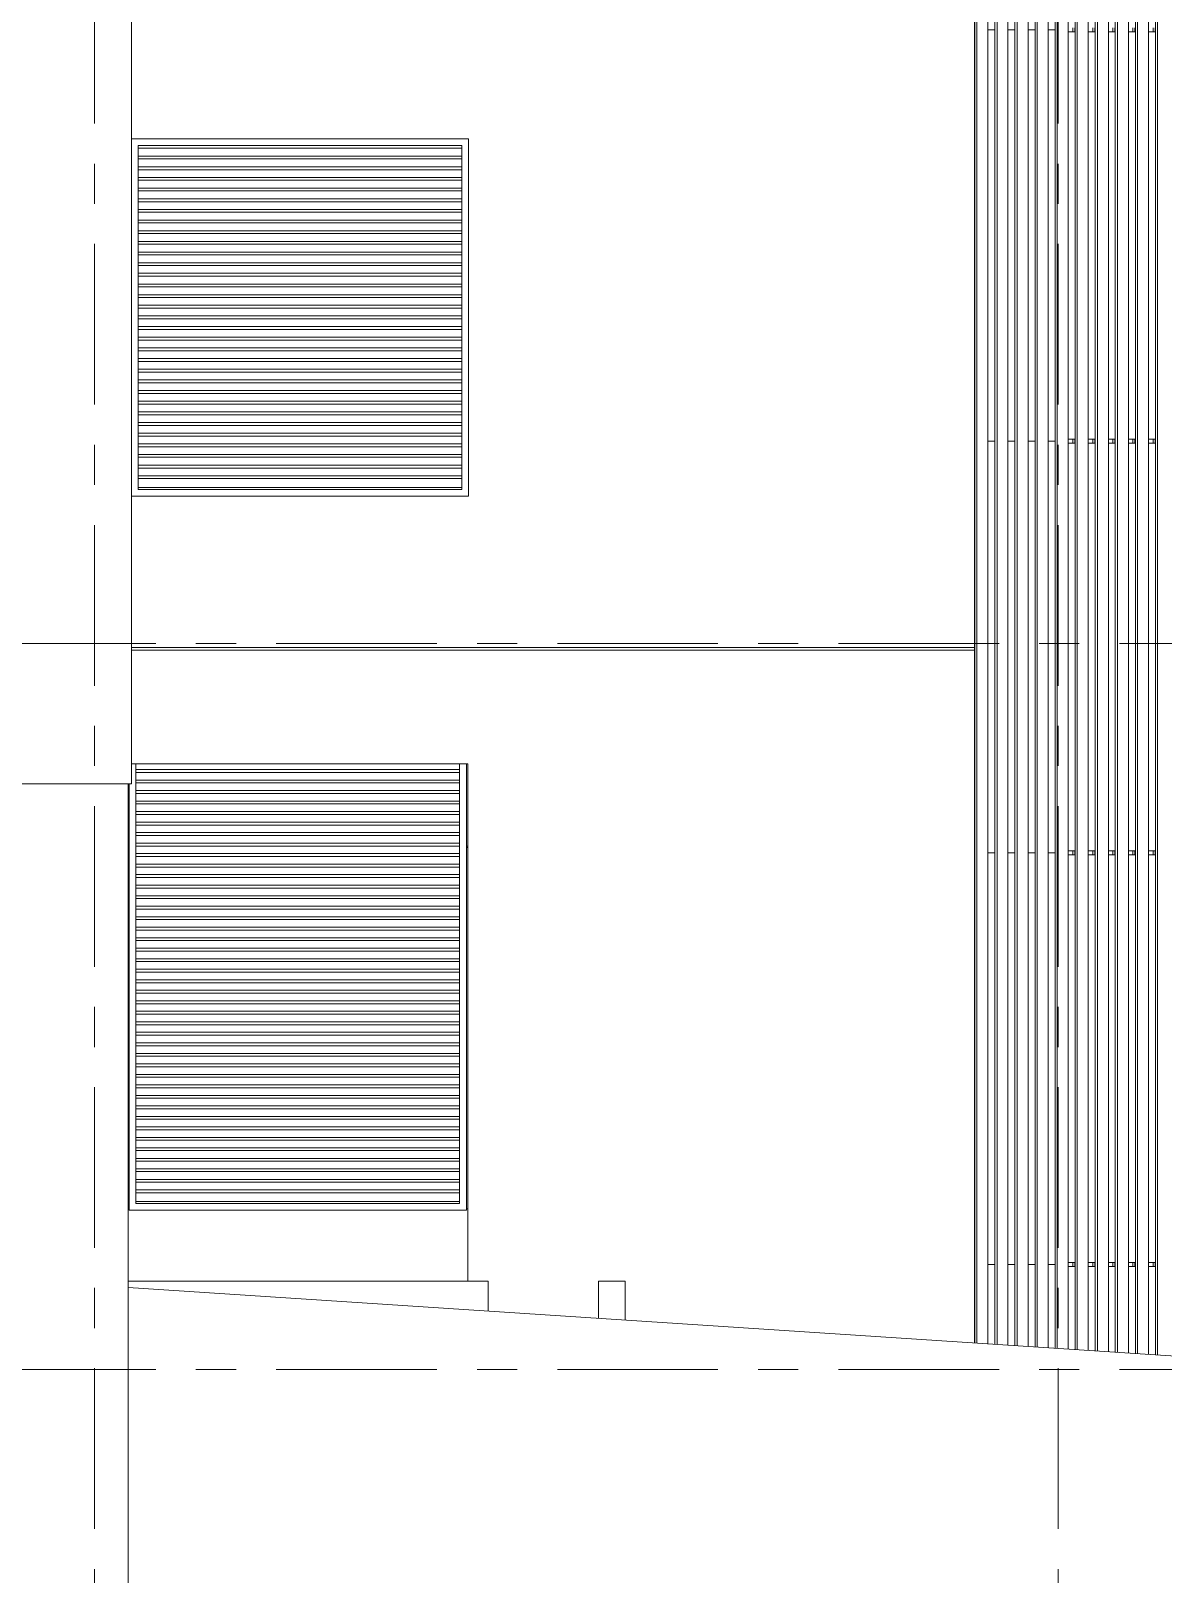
# Model space of a CAD drawing. Header units: millimetres. Extents: x -38844 to 124035, y 18225 to 48099.
# Drawn here: x 86226 to 94686, y 25086 to 36616 of the extents above; entities that cross this region are included whole.
import ezdxf

# ---------------------------------------------------------------- set-up
doc = ezdxf.new("R2010")
doc.units = ezdxf.units.MM
doc.linetypes.add('IDA - Grid Line', pattern=[2100, 1200, -300, 300, -300])
for name, color, linetype, lineweight, true_color in [('A-_CEIL----_E-1', 6, 'Continuous', 9, 0xff00ff), ('A-_CLADPANL_E-1', 6, 'Continuous', 9, 0xff00ff), ('A-_FLORLEVL_E-1', 9, 'IDA - Grid Line', 9, 0x808080), ('A-_GENM----_M-2', 6, 'Continuous', 9, 0xff00ff), ('A-_WALL----_E-1', 6, 'Continuous', 9, 0xff00ff), ('A-_WIND----_E-1', 6, 'Continuous', 9, 0xff00ff), ('S-_ANOTGRID_E-1', 9, 'IDA - Grid Line', 9, 0x808080), ('S-_COLN----_E-1', 6, 'Continuous', 9, 0xff00ff)]:
    doc.layers.add(name, color=color, linetype=linetype, lineweight=lineweight, true_color=true_color)

# ---------------------------------------------------------------- blocks, each defined once
blk = doc.blocks.new('System Panel - Glazed Panel-4704712-DOOR _ WINDOW SCHEDULE - ELEVATION 2 Copy 1')
at = {"layer": 'A-_CLADPANL_E-1'}
for p, q in [((-18248, 27400), (-18250, 27400)), ((-18098, 27400), (-18150, 27400)), ((-17948, 27400), (-18000, 27400)), ((-17798, 27400), (-17850, 27400)), ((-17648, 27400), (-17700, 27400))]:
    blk.add_line(p, q, dxfattribs=at)
blk = doc.blocks.new('System Panel - Glazed Panel-4704015-DOOR _ WINDOW SCHEDULE - ELEVATION 2 Copy 1')
at = {"layer": 'A-_CLADPANL_E-1'}
for p, q in [((-17498, 27385), (-17550, 27385)), ((-17348, 27385), (-17400, 27385)), ((-17198, 27385), (-17250, 27385)), ((-17048, 27385), (-17100, 27385)), ((-16899, 27385), (-16950, 27385)), ((-16899, 26724), (-16899, 27385))]:
    blk.add_line(p, q, dxfattribs=at)
blk = doc.blocks.new('System Panel - Glazed Panel-4704714-DOOR _ WINDOW SCHEDULE - ELEVATION 2 Copy 1')
at = {"layer": 'A-_CLADPANL_E-1'}
for p, q in [((-18248, 30475), (-18250, 30475)), ((-18098, 30475), (-18150, 30475)), ((-17948, 30475), (-18000, 30475)), ((-17798, 30475), (-17850, 30475)), ((-17648, 30475), (-17700, 30475)), ((-18250, 27400), (-18248, 27400)), ((-18150, 27400), (-18098, 27400)), ((-18000, 27400), (-17948, 27400)), ((-17850, 27400), (-17798, 27400)), ((-17700, 27400), (-17648, 27400))]:
    blk.add_line(p, q, dxfattribs=at)
blk = doc.blocks.new('System Panel - Glazed Panel-4704017-DOOR _ WINDOW SCHEDULE - ELEVATION 2 Copy 1')
at = {"layer": 'A-_CLADPANL_E-1'}
for p, q in [((-17498, 30460), (-17550, 30460)), ((-17348, 30460), (-17400, 30460)), ((-17198, 30460), (-17250, 30460)), ((-17048, 30460), (-17100, 30460)), ((-16899, 30460), (-16950, 30460)), ((-16899, 27415), (-16899, 30460)), ((-17550, 27415), (-17498, 27415)), ((-17400, 27415), (-17348, 27415)), ((-17250, 27415), (-17198, 27415)), ((-17100, 27415), (-17048, 27415)), ((-16950, 27415), (-16899, 27415))]:
    blk.add_line(p, q, dxfattribs=at)
blk = doc.blocks.new('System Panel - Glazed Panel-V26-DOOR _ WINDOW SCHEDULE - ELEVATION 2 Copy 1')
at = {"layer": 'A-_CLADPANL_E-1'}
for p, q in [((-18248, 33550), (-18250, 33550)), ((-18098, 33550), (-18150, 33550)), ((-17948, 33550), (-18000, 33550)), ((-17798, 33550), (-17850, 33550)), ((-17648, 33550), (-17700, 33550)), ((-18250, 32010), (-18250, 31990)), ((-18250, 30475), (-18248, 30475)), ((-18150, 30475), (-18098, 30475)), ((-18000, 30475), (-17948, 30475)), ((-17850, 30475), (-17798, 30475)), ((-17700, 30475), (-17648, 30475))]:
    blk.add_line(p, q, dxfattribs=at)
blk = doc.blocks.new('trellis family - trellis family-V30-DOOR _ WINDOW SCHEDULE - ELEVATION 2 Copy 1')
at = {"layer": 'A-_GENM----_M-2'}
for p, q in [((-18248, 26812), (-18248, 39190)), ((-18232, 26811), (-18232, 39190)), ((-18150, 26806), (-18150, 39190)), ((-18098, 26802), (-18098, 39190)), ((-18082, 26801), (-18082, 39190)), ((-18000, 26796), (-18000, 39190)), ((-17948, 26792), (-17948, 39190)), ((-17932, 26791), (-17932, 39190)), ((-17850, 26786), (-17850, 39190)), ((-17798, 26783), (-17798, 39190)), ((-17782, 26782), (-17782, 39190)), ((-17700, 26776), (-17700, 39190)), ((-17648, 26773), (-17648, 39190)), ((-17632, 26772), (-17632, 39190)), ((-17550, 26766), (-17550, 39190)), ((-17498, 26763), (-17498, 39190)), ((-17482, 26762), (-17482, 39190)), ((-17400, 26756), (-17400, 39190)), ((-17348, 26753), (-17348, 39190)), ((-17332, 26752), (-17332, 39190)), ((-17250, 26747), (-17250, 39190)), ((-17198, 26743), (-17198, 39190)), ((-17182, 26742), (-17182, 39190)), ((-17100, 26737), (-17100, 39190)), ((-17048, 26733), (-17048, 39190)), ((-17032, 26732), (-17032, 39190)), ((-16950, 26727), (-16950, 39190)), ((-16898, 26724), (-16898, 39190)), ((-16882, 26722), (-16882, 39190)), ((-17516, 36610), (-17516, 36640)), ((-17501, 36610), (-17501, 36640)), ((-17500, 36610), (-17500, 36640)), ((-17366, 36610), (-17366, 36640)), ((-17351, 36610), (-17351, 36640)), ((-17350, 36610), (-17350, 36640)), ((-17216, 36610), (-17216, 36640)), ((-17201, 36610), (-17201, 36640)), ((-17200, 36610), (-17200, 36640)), ((-17066, 36610), (-17066, 36640)), ((-17051, 36610), (-17051, 36640)), ((-17050, 36610), (-17050, 36640)), ((-16916, 36610), (-16916, 36640)), ((-16901, 36610), (-16901, 36640)), ((-16900, 36610), (-16900, 36640)), ((-17516, 33535), (-17516, 33565)), ((-17501, 33535), (-17501, 33565)), ((-17500, 33535), (-17500, 33565)), ((-17366, 33535), (-17366, 33565)), ((-17351, 33535), (-17351, 33565)), ((-17350, 33535), (-17350, 33565)), ((-17216, 33535), (-17216, 33565)), ((-17201, 33535), (-17201, 33565)), ((-17200, 33535), (-17200, 33565)), ((-17066, 33535), (-17066, 33565)), ((-17051, 33535), (-17051, 33565)), ((-17050, 33535), (-17050, 33565)), ((-16916, 33535), (-16916, 33565)), ((-16901, 33535), (-16901, 33565)), ((-16900, 33535), (-16900, 33565)), ((-17516, 30460), (-17516, 30490)), ((-17501, 30460), (-17501, 30490)), ((-17500, 30460), (-17500, 30490)), ((-17366, 30460), (-17366, 30490)), ((-17351, 30460), (-17351, 30490)), ((-17350, 30460), (-17350, 30490)), ((-17216, 30460), (-17216, 30490)), ((-17201, 30460), (-17201, 30490)), ((-17200, 30460), (-17200, 30490)), ((-17066, 30460), (-17066, 30490)), ((-17051, 30460), (-17051, 30490)), ((-17050, 30460), (-17050, 30490)), ((-16916, 30460), (-16916, 30490)), ((-16901, 30460), (-16901, 30490)), ((-16900, 30460), (-16900, 30490)), ((-17516, 27385), (-17516, 27415)), ((-17501, 27385), (-17501, 27415)), ((-17500, 27385), (-17500, 27415)), ((-17366, 27385), (-17366, 27415)), ((-17351, 27385), (-17351, 27415)), ((-17350, 27385), (-17350, 27415)), ((-17216, 27385), (-17216, 27415)), ((-17201, 27385), (-17201, 27415)), ((-17200, 27385), (-17200, 27415)), ((-17066, 27385), (-17066, 27415)), ((-17051, 27385), (-17051, 27415)), ((-17050, 27385), (-17050, 27415)), ((-16916, 27385), (-16916, 27415)), ((-16901, 27385), (-16901, 27415)), ((-16900, 27385), (-16900, 27415))]:
    blk.add_line(p, q, dxfattribs=at)
blk = doc.blocks.new('LBC-Louvre Window 3 - 2520x2670-V36-DOOR _ WINDOW SCHEDULE - ELEVATION 2 Copy 1')
at = {"layer": 'A-_WIND----_E-1'}
for p, q in [((-22030, 35810), (-24550, 35810)), ((-24500, 35739), (-24500, 35760)), ((-24500, 35760), (-22080, 35760)), ((-22080, 35760), (-22080, 35739)), ((-22030, 35810), (-22030, 33140)), ((-24500, 35680), (-24500, 35739)), ((-24500, 35739), (-22080, 35739)), ((-24500, 35659), (-24500, 35680)), ((-24500, 35680), (-22080, 35680)), ((-24500, 35601), (-24500, 35659)), ((-24500, 35659), (-22080, 35659)), ((-22080, 35739), (-22080, 35680)), ((-22080, 35680), (-22080, 35659)), ((-22080, 35659), (-22080, 35601)), ((-24500, 35579), (-24500, 35601)), ((-24500, 35601), (-22080, 35601)), ((-24500, 35521), (-24500, 35579)), ((-24500, 35579), (-22080, 35579)), ((-24500, 35500), (-24500, 35521)), ((-24500, 35521), (-22080, 35521)), ((-22080, 35601), (-22080, 35579)), ((-22080, 35579), (-22080, 35521)), ((-22080, 35521), (-22080, 35500)), ((-24500, 35442), (-24500, 35500)), ((-24500, 35500), (-22080, 35500)), ((-24500, 35420), (-24500, 35442)), ((-24500, 35442), (-22080, 35442)), ((-24500, 35362), (-24500, 35420)), ((-24500, 35420), (-22080, 35420)), ((-22080, 35500), (-22080, 35442)), ((-22080, 35442), (-22080, 35420)), ((-22080, 35420), (-22080, 35362)), ((-24500, 35340), (-24500, 35362)), ((-24500, 35362), (-22080, 35362)), ((-24500, 35282), (-24500, 35340)), ((-24500, 35340), (-22080, 35340)), ((-22080, 35362), (-22080, 35340)), ((-22080, 35340), (-22080, 35282)), ((-24500, 35261), (-24500, 35282)), ((-24500, 35282), (-22080, 35282)), ((-24500, 35203), (-24500, 35261)), ((-24500, 35261), (-22080, 35261)), ((-24500, 35181), (-24500, 35203)), ((-24500, 35203), (-22080, 35203)), ((-24500, 35123), (-24500, 35181)), ((-24500, 35181), (-22080, 35181)), ((-22080, 35282), (-22080, 35261)), ((-22080, 35261), (-22080, 35203)), ((-22080, 35203), (-22080, 35181)), ((-22080, 35181), (-22080, 35123)), ((-24500, 35102), (-24500, 35123)), ((-24500, 35123), (-22080, 35123)), ((-24500, 35043), (-24500, 35102)), ((-24500, 35102), (-22080, 35102)), ((-22080, 35123), (-22080, 35102)), ((-22080, 35102), (-22080, 35043)), ((-24500, 35022), (-24500, 35043)), ((-24500, 35043), (-22080, 35043)), ((-24500, 34964), (-24500, 35022)), ((-24500, 35022), (-22080, 35022)), ((-24500, 34942), (-24500, 34964)), ((-24500, 34964), (-22080, 34964)), ((-24500, 34884), (-24500, 34942)), ((-24500, 34942), (-22080, 34942)), ((-22080, 35043), (-22080, 35022)), ((-22080, 35022), (-22080, 34964)), ((-22080, 34964), (-22080, 34942)), ((-22080, 34942), (-22080, 34884)), ((-24500, 34863), (-24500, 34884)), ((-24500, 34884), (-22080, 34884)), ((-24500, 34805), (-24500, 34863)), ((-24500, 34863), (-22080, 34863)), ((-22080, 34884), (-22080, 34863)), ((-22080, 34863), (-22080, 34805)), ((-24500, 34783), (-24500, 34805)), ((-24500, 34805), (-22080, 34805)), ((-24500, 34725), (-24500, 34783)), ((-24500, 34783), (-22080, 34783)), ((-24500, 34704), (-24500, 34725)), ((-24500, 34725), (-22080, 34725)), ((-22080, 34805), (-22080, 34783)), ((-22080, 34783), (-22080, 34725)), ((-22080, 34725), (-22080, 34704)), ((-24500, 34645), (-24500, 34704)), ((-24500, 34704), (-22080, 34704)), ((-24500, 34624), (-24500, 34645)), ((-24500, 34645), (-22080, 34645)), ((-24500, 34566), (-24500, 34624)), ((-24500, 34624), (-22080, 34624)), ((-22080, 34704), (-22080, 34645)), ((-22080, 34645), (-22080, 34624)), ((-22080, 34624), (-22080, 34566)), ((-24500, 34544), (-24500, 34566)), ((-24500, 34566), (-22080, 34566)), ((-24500, 34486), (-24500, 34544)), ((-24500, 34544), (-22080, 34544)), ((-24500, 34465), (-24500, 34486)), ((-24500, 34486), (-22080, 34486)), ((-22080, 34566), (-22080, 34544)), ((-22080, 34544), (-22080, 34486)), ((-22080, 34486), (-22080, 34465)), ((-24500, 34407), (-24500, 34465)), ((-24500, 34465), (-22080, 34465)), ((-24500, 34385), (-24500, 34407)), ((-24500, 34407), (-22080, 34407)), ((-24500, 34327), (-24500, 34385)), ((-24500, 34385), (-22080, 34385)), ((-22080, 34465), (-22080, 34407)), ((-22080, 34407), (-22080, 34385)), ((-22080, 34385), (-22080, 34327)), ((-24500, 34306), (-24500, 34327)), ((-24500, 34327), (-22080, 34327)), ((-24500, 34247), (-24500, 34306)), ((-24500, 34306), (-22080, 34306)), ((-24500, 34226), (-24500, 34247)), ((-24500, 34247), (-22080, 34247)), ((-22080, 34327), (-22080, 34306)), ((-22080, 34306), (-22080, 34247)), ((-22080, 34247), (-22080, 34226)), ((-24500, 34168), (-24500, 34226)), ((-24500, 34226), (-22080, 34226)), ((-24500, 34146), (-24500, 34168)), ((-24500, 34168), (-22080, 34168)), ((-24500, 34088), (-24500, 34146)), ((-24500, 34146), (-22080, 34146)), ((-22080, 34226), (-22080, 34168)), ((-22080, 34168), (-22080, 34146)), ((-22080, 34146), (-22080, 34088)), ((-24500, 34067), (-24500, 34088)), ((-24500, 34088), (-22080, 34088)), ((-24500, 34009), (-24500, 34067)), ((-24500, 34067), (-22080, 34067)), ((-22080, 34088), (-22080, 34067)), ((-22080, 34067), (-22080, 34009)), ((-24500, 33987), (-24500, 34009)), ((-24500, 34009), (-22080, 34009)), ((-24500, 33929), (-24500, 33987)), ((-24500, 33987), (-22080, 33987)), ((-24500, 33907), (-24500, 33929)), ((-24500, 33929), (-22080, 33929)), ((-24500, 33849), (-24500, 33907)), ((-24500, 33907), (-22080, 33907)), ((-22080, 34009), (-22080, 33987)), ((-22080, 33987), (-22080, 33929)), ((-22080, 33929), (-22080, 33907)), ((-22080, 33907), (-22080, 33849)), ((-24500, 33828), (-24500, 33849)), ((-24500, 33849), (-22080, 33849)), ((-24500, 33770), (-24500, 33828)), ((-24500, 33828), (-22080, 33828)), ((-22080, 33849), (-22080, 33828)), ((-22080, 33828), (-22080, 33770)), ((-24500, 33748), (-24500, 33770)), ((-24500, 33770), (-22080, 33770)), ((-24500, 33690), (-24500, 33748)), ((-24500, 33748), (-22080, 33748)), ((-24500, 33669), (-24500, 33690)), ((-24500, 33690), (-22080, 33690)), ((-24500, 33610), (-24500, 33669)), ((-24500, 33669), (-22080, 33669)), ((-22080, 33770), (-22080, 33748)), ((-22080, 33748), (-22080, 33690)), ((-22080, 33690), (-22080, 33669)), ((-22080, 33669), (-22080, 33610)), ((-24500, 33589), (-24500, 33610)), ((-24500, 33610), (-22080, 33610)), ((-24500, 33531), (-24500, 33589)), ((-24500, 33589), (-22080, 33589)), ((-22080, 33610), (-22080, 33589)), ((-22080, 33589), (-22080, 33531)), ((-24500, 33509), (-24500, 33531)), ((-24500, 33531), (-22080, 33531)), ((-24500, 33451), (-24500, 33509)), ((-24500, 33509), (-22080, 33509)), ((-24500, 33430), (-24500, 33451)), ((-24500, 33451), (-22080, 33451)), ((-22080, 33531), (-22080, 33509)), ((-22080, 33509), (-22080, 33451)), ((-22080, 33451), (-22080, 33430)), ((-24500, 33372), (-24500, 33430)), ((-24500, 33430), (-22080, 33430)), ((-24500, 33350), (-24500, 33372)), ((-24500, 33372), (-22080, 33372)), ((-24500, 33292), (-24500, 33350)), ((-24500, 33350), (-22080, 33350)), ((-22080, 33430), (-22080, 33372)), ((-22080, 33372), (-22080, 33350)), ((-22080, 33350), (-22080, 33292)), ((-24500, 33271), (-24500, 33292)), ((-24500, 33292), (-22080, 33292)), ((-24500, 33204), (-24500, 33271)), ((-24500, 33271), (-22080, 33271)), ((-22080, 33292), (-22080, 33271)), ((-22080, 33271), (-22080, 33204)), ((-22030, 33140), (-24550, 33140)), ((-24500, 33190), (-24500, 33204)), ((-22080, 33204), (-24500, 33204)), ((-24500, 33190), (-22080, 33190)), ((-22080, 33204), (-22080, 33190))]:
    blk.add_line(p, q, dxfattribs=at)
blk = doc.blocks.new('LBC-Louvre Window 3 - 2520X3420-V37-DOOR _ WINDOW SCHEDULE - ELEVATION 2 Copy 1')
at = {"layer": 'A-_WIND----_E-1'}
for p, q in [((-24517, 31139), (-24517, 27855)), ((-22097, 27855), (-22097, 31139)), ((-22047, 31139), (-22047, 27805)), ((-24517, 31097), (-22097, 31097)), ((-24517, 31075), (-22097, 31075)), ((-24517, 31018), (-22097, 31018)), ((-24567, 27805), (-24567, 30990)), ((-24517, 30997), (-22097, 30997)), ((-24517, 30940), (-22097, 30940)), ((-24517, 30918), (-22097, 30918)), ((-24517, 30861), (-22097, 30861)), ((-24517, 30840), (-22097, 30840)), ((-24517, 30783), (-22097, 30783)), ((-24517, 30761), (-22097, 30761)), ((-24517, 30704), (-22097, 30704)), ((-24517, 30683), (-22097, 30683)), ((-24517, 30626), (-22097, 30626)), ((-24517, 30604), (-22097, 30604)), ((-24517, 30547), (-22097, 30547)), ((-24517, 30526), (-22097, 30526)), ((-24517, 30469), (-22097, 30469)), ((-24517, 30447), (-22097, 30447)), ((-24517, 30390), (-22097, 30390)), ((-24517, 30369), (-22097, 30369)), ((-24517, 30312), (-22097, 30312)), ((-24517, 30290), (-22097, 30290)), ((-24517, 30233), (-22097, 30233)), ((-24517, 30212), (-22097, 30212)), ((-24517, 30155), (-22097, 30155)), ((-24517, 30133), (-22097, 30133)), ((-24517, 30076), (-22097, 30076)), ((-24517, 30055), (-22097, 30055)), ((-24517, 29998), (-22097, 29998)), ((-24517, 29976), (-22097, 29976)), ((-24517, 29919), (-22097, 29919)), ((-24517, 29898), (-22097, 29898)), ((-24517, 29841), (-22097, 29841)), ((-24517, 29819), (-22097, 29819)), ((-24517, 29762), (-22097, 29762)), ((-24517, 29741), (-22097, 29741)), ((-24517, 29684), (-22097, 29684)), ((-24517, 29662), (-22097, 29662)), ((-24517, 29605), (-22097, 29605)), ((-24517, 29584), (-22097, 29584)), ((-24517, 29527), (-22097, 29527)), ((-24517, 29505), (-22097, 29505)), ((-24517, 29448), (-22097, 29448)), ((-24517, 29427), (-22097, 29427)), ((-24517, 29370), (-22097, 29370)), ((-24517, 29348), (-22097, 29348)), ((-24517, 29291), (-22097, 29291)), ((-24517, 29270), (-22097, 29270)), ((-24517, 29213), (-22097, 29213)), ((-24517, 29191), (-22097, 29191)), ((-24517, 29134), (-22097, 29134)), ((-24517, 29113), (-22097, 29113)), ((-24517, 29056), (-22097, 29056)), ((-24517, 29034), (-22097, 29034)), ((-24517, 28977), (-22097, 28977)), ((-24517, 28956), (-22097, 28956)), ((-24517, 28899), (-22097, 28899)), ((-24517, 28877), (-22097, 28877)), ((-24517, 28820), (-22097, 28820)), ((-24517, 28799), (-22097, 28799)), ((-24517, 28742), (-22097, 28742)), ((-24517, 28720), (-22097, 28720)), ((-24517, 28663), (-22097, 28663)), ((-24517, 28642), (-22097, 28642)), ((-24517, 28585), (-22097, 28585)), ((-24517, 28563), (-22097, 28563)), ((-24517, 28506), (-22097, 28506)), ((-24517, 28485), (-22097, 28485)), ((-24517, 28428), (-22097, 28428)), ((-24517, 28406), (-22097, 28406)), ((-24517, 28349), (-22097, 28349)), ((-24517, 28328), (-22097, 28328)), ((-24517, 28271), (-22097, 28271)), ((-24517, 28250), (-22097, 28250)), ((-24517, 28192), (-22097, 28192)), ((-24517, 28171), (-22097, 28171)), ((-24517, 28114), (-22097, 28114)), ((-24517, 28093), (-22097, 28093)), ((-24517, 28035), (-22097, 28035)), ((-24517, 28014), (-22097, 28014)), ((-24517, 27957), (-22097, 27957)), ((-24517, 27936), (-22097, 27936)), ((-22047, 27805), (-24567, 27805)), ((-22097, 27869), (-24517, 27869)), ((-24517, 27855), (-22097, 27855))]:
    blk.add_line(p, q, dxfattribs=at)

msp = doc.modelspace()

# ---------------------------------------------------------------- linework, layer by layer
at = {"layer": 'A-_CEIL----_E-1'}
for p, q in [((86952.3, 30524), (86960.3, 30524)), ((86960.3, 30515), (86952.3, 30515)), ((89480.3, 30524), (89492.3, 30524)), ((89492.3, 30515), (89480.3, 30515))]:
    msp.add_line(p, q, dxfattribs=at)
at = {"layer": 'A-_FLORLEVL_E-1'}
for p, q in [((25060, 32040), (124035.5, 32040)), ((25060, 26615), (124035.5, 26615))]:
    msp.add_line(p, q, dxfattribs=at)
at = {"layer": 'A-_WALL----_E-1'}
for p, q in [((86977.3, 30990), (86977.3, 36715)), ((93277.3, 32010), (93277.3, 36715)), ((86977.3, 35810), (89497.3, 35810)), ((89497.3, 35810), (89497.3, 33140)), ((89497.3, 33140), (86977.3, 33140)), ((86977.3, 32010), (93277.3, 32010)), ((93277.3, 31990), (86977.3, 31990)), ((93277.3, 26812.3), (93277.3, 31990)), ((86977.3, 31139.3), (89492.3, 31139.3)), ((89492.3, 31139.3), (89492.3, 27275)), ((64827.3, 30990), (86977.3, 30990)), ((86960.3, 27815), (86952.3, 27815)), ((86960.3, 27805), (86960.3, 27815)), ((89480.3, 27805), (86960.3, 27805)), ((89492.3, 27815), (89480.3, 27815)), ((89480.3, 27815), (89480.3, 27805)), ((89642.3, 27275), (86952.3, 27275)), ((96324.8, 26612.2), (86952.3, 27227.5)), ((86952.3, 27227.5), (86952.3, 22062.6)), ((89642.3, 27050.9), (89642.3, 27275)), ((90666.9, 27275), (90466.9, 27275)), ((90466.9, 27275), (90466.9, 26996.8)), ((90666.9, 26983.6), (90666.9, 27275))]:
    msp.add_line(p, q, dxfattribs=at)
at = {"layer": 'S-_ANOTGRID_E-1'}
for p, q in [((86702.3, 19124), (86702.3, 46899.2)), ((93902.3, 19124), (93902.3, 46899.2))]:
    msp.add_line(p, q, dxfattribs=at)
at = {"layer": 'S-_COLN----_E-1'}
msp.add_line((86952.3, 22065), (86952.3, 30990), dxfattribs=at)

# ---------------------------------------------------------------- block references
at = {"layer": 'A-_CLADPANL_E-1'}
for name, p in [('System Panel - Glazed Panel-4704714-DOOR _ WINDOW SCHEDULE - ELEVATION 2 Copy 1', (111527, 6150)), ('System Panel - Glazed Panel-4704017-DOOR _ WINDOW SCHEDULE - ELEVATION 2 Copy 1', (111527, 6150)), ('System Panel - Glazed Panel-V26-DOOR _ WINDOW SCHEDULE - ELEVATION 2 Copy 1', (111527, 0)), ('System Panel - Glazed Panel-4704017-DOOR _ WINDOW SCHEDULE - ELEVATION 2 Copy 1', (111527, 3075)), ('System Panel - Glazed Panel-4704714-DOOR _ WINDOW SCHEDULE - ELEVATION 2 Copy 1', (111527, 0)), ('System Panel - Glazed Panel-4704017-DOOR _ WINDOW SCHEDULE - ELEVATION 2 Copy 1', (111527, 0)), ('System Panel - Glazed Panel-4704712-DOOR _ WINDOW SCHEDULE - ELEVATION 2 Copy 1', (111527, 0)), ('System Panel - Glazed Panel-4704015-DOOR _ WINDOW SCHEDULE - ELEVATION 2 Copy 1', (111527, 0))]:
    msp.add_blockref(name, p, dxfattribs=at)
at = {"layer": 'A-_GENM----_M-2'}
msp.add_blockref('trellis family - trellis family-V30-DOOR _ WINDOW SCHEDULE - ELEVATION 2 Copy 1', (111527, 0), dxfattribs=at)
at = {"layer": 'A-_WIND----_E-1'}
for name in ['LBC-Louvre Window 3 - 2520x2670-V36-DOOR _ WINDOW SCHEDULE - ELEVATION 2 Copy 1', 'LBC-Louvre Window 3 - 2520X3420-V37-DOOR _ WINDOW SCHEDULE - ELEVATION 2 Copy 1']:
    msp.add_blockref(name, (111527, 0), dxfattribs=at)

doc.saveas('drawing.dxf')
